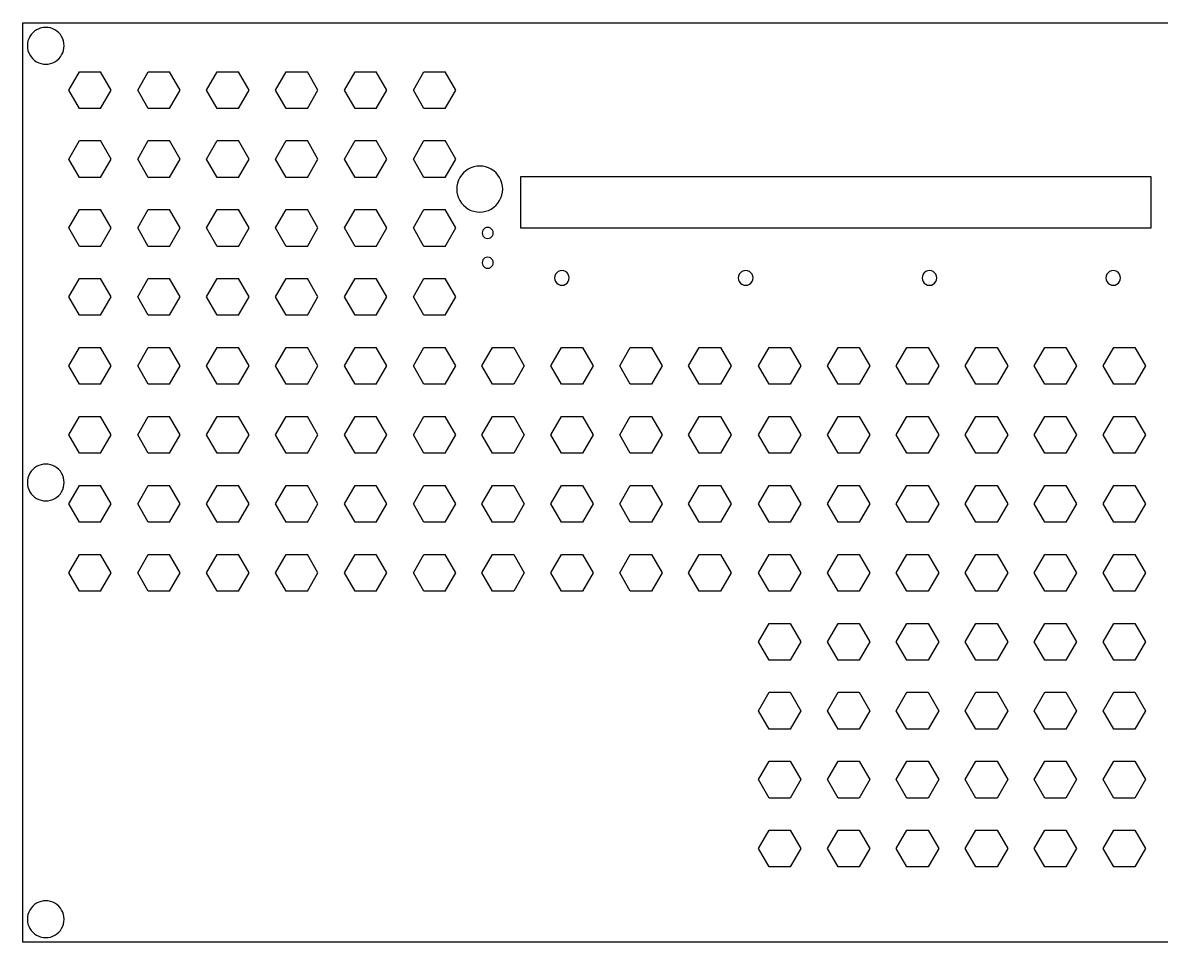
# Model space of a CAD drawing. Extents: x -567 to 567, y -283 to 283.
# Drawn here: x -567 to 135, y -283 to 283 of the extents above; entities that cross this region are included whole.
import ezdxf

# ---------------------------------------------------------------- set-up
doc = ezdxf.new("R2010")
doc.units = 0
doc.layers.add('Shape2DView', color=7, linetype='CONTINUOUS')

msp = doc.modelspace()

# ---------------------------------------------------------------- linework, layer by layer
at = {"layer": 'Shape2DView', "color": 7}
for points in [[(-566.929134, -283.464567), (-566.929134, 283.464567)], [(-566.929134, 283.464567), (566.929134, 283.464567), (566.929134, -283.464567)], [(-538.537323, 241.979528), (-531.989291, 253.31811)], [(-531.989291, 253.31811), (-518.896063, 253.31811)], [(-512.348032, 241.979528), (-518.896063, 253.31811)], [(-496.017637, 241.979528), (-489.469606, 253.31811)], [(-489.469606, 253.31811), (-476.376378, 253.31811)], [(-469.828346, 241.979528), (-476.376378, 253.31811)], [(-453.497953, 241.979528), (-446.949921, 253.31811)], [(-446.949921, 253.31811), (-433.856693, 253.31811)], [(-427.308661, 241.979528), (-433.856693, 253.31811)], [(-410.978268, 241.979528), (-404.430236, 253.31811)], [(-404.430236, 253.31811), (-391.337008, 253.31811)], [(-384.788977, 241.979528), (-391.337008, 253.31811)], [(-368.458583, 241.979528), (-361.910551, 253.31811)], [(-361.910551, 253.31811), (-348.817323, 253.31811)], [(-342.269291, 241.979528), (-348.817323, 253.31811)], [(-325.938898, 241.979528), (-319.390866, 253.31811)], [(-319.390866, 253.31811), (-306.297637, 253.31811)], [(-299.749606, 241.979528), (-306.297637, 253.31811)], [(-531.989291, 230.640945), (-538.537323, 241.979528)], [(-518.896063, 230.640945), (-512.348032, 241.979528)], [(-489.469606, 230.640945), (-496.017637, 241.979528)], [(-476.376378, 230.640945), (-469.828346, 241.979528)], [(-446.949921, 230.640945), (-453.497953, 241.979528)], [(-433.856693, 230.640945), (-427.308661, 241.979528)], [(-404.430236, 230.640945), (-410.978268, 241.979528)], [(-391.337008, 230.640945), (-384.788977, 241.979528)], [(-361.910551, 230.640945), (-368.458583, 241.979528)], [(-348.817323, 230.640945), (-342.269291, 241.979528)], [(-319.390866, 230.640945), (-325.938898, 241.979528)], [(-306.297637, 230.640945), (-299.749606, 241.979528)], [(-518.896063, 230.640945), (-531.989291, 230.640945)], [(-476.376378, 230.640945), (-489.469606, 230.640945)], [(-433.856693, 230.640945), (-446.949921, 230.640945)], [(-391.337008, 230.640945), (-404.430236, 230.640945)], [(-348.817323, 230.640945), (-361.910551, 230.640945)], [(-306.297637, 230.640945), (-319.390866, 230.640945)], [(-538.537323, 199.459843), (-531.989291, 210.798425)], [(-531.989291, 210.798425), (-518.896063, 210.798425)], [(-512.348032, 199.459843), (-518.896063, 210.798425)], [(-496.017637, 199.459843), (-489.469606, 210.798425)], [(-489.469606, 210.798425), (-476.376378, 210.798425)], [(-469.828346, 199.459843), (-476.376378, 210.798425)], [(-453.497953, 199.459843), (-446.949921, 210.798425)], [(-446.949921, 210.798425), (-433.856693, 210.798425)], [(-427.308661, 199.459843), (-433.856693, 210.798425)], [(-410.978268, 199.459843), (-404.430236, 210.798425)], [(-404.430236, 210.798425), (-391.337008, 210.798425)], [(-384.788977, 199.459843), (-391.337008, 210.798425)], [(-368.458583, 199.459843), (-361.910551, 210.798425)], [(-361.910551, 210.798425), (-348.817323, 210.798425)], [(-342.269291, 199.459843), (-348.817323, 210.798425)], [(-325.938898, 199.459843), (-319.390866, 210.798425)], [(-319.390866, 210.798425), (-306.297637, 210.798425)], [(-299.749606, 199.459843), (-306.297637, 210.798425)], [(-531.989291, 188.12126), (-538.537323, 199.459843)], [(-518.896063, 188.12126), (-512.348032, 199.459843)], [(-489.469606, 188.12126), (-496.017637, 199.459843)], [(-476.376378, 188.12126), (-469.828346, 199.459843)], [(-446.949921, 188.12126), (-453.497953, 199.459843)], [(-433.856693, 188.12126), (-427.308661, 199.459843)], [(-404.430236, 188.12126), (-410.978268, 199.459843)], [(-391.337008, 188.12126), (-384.788977, 199.459843)], [(-361.910551, 188.12126), (-368.458583, 199.459843)], [(-348.817323, 188.12126), (-342.269291, 199.459843)], [(-319.390866, 188.12126), (-325.938898, 199.459843)], [(-306.297637, 188.12126), (-299.749606, 199.459843)], [(-518.896063, 188.12126), (-531.989291, 188.12126)], [(-476.376378, 188.12126), (-489.469606, 188.12126)], [(-433.856693, 188.12126), (-446.949921, 188.12126)], [(-391.337008, 188.12126), (-404.430236, 188.12126)], [(-348.817323, 188.12126), (-361.910551, 188.12126)], [(-306.297637, 188.12126), (-319.390866, 188.12126)], [(-259.715905, 156.925985), (-259.715905, 188.708032)], [(-259.715905, 188.708032), (129.092599, 188.708032), (129.092599, 156.925985)], [(-538.537323, 156.940157), (-531.989291, 168.278741)], [(-531.989291, 168.278741), (-518.896063, 168.278741)], [(-512.348032, 156.940157), (-518.896063, 168.278741)], [(-496.017637, 156.940157), (-489.469606, 168.278741)], [(-489.469606, 168.278741), (-476.376378, 168.278741)], [(-469.828346, 156.940157), (-476.376378, 168.278741)], [(-453.497953, 156.940157), (-446.949921, 168.278741)], [(-446.949921, 168.278741), (-433.856693, 168.278741)], [(-427.308661, 156.940157), (-433.856693, 168.278741)], [(-410.978268, 156.940157), (-404.430236, 168.278741)], [(-404.430236, 168.278741), (-391.337008, 168.278741)], [(-384.788977, 156.940157), (-391.337008, 168.278741)], [(-368.458583, 156.940157), (-361.910551, 168.278741)], [(-361.910551, 168.278741), (-348.817323, 168.278741)], [(-342.269291, 156.940157), (-348.817323, 168.278741)], [(-325.938898, 156.940157), (-319.390866, 168.278741)], [(-319.390866, 168.278741), (-306.297637, 168.278741)], [(-299.749606, 156.940157), (-306.297637, 168.278741)], [(-531.989291, 145.601575), (-538.537323, 156.940157)], [(-518.896063, 145.601575), (-512.348032, 156.940157)], [(-489.469606, 145.601575), (-496.017637, 156.940157)], [(-476.376378, 145.601575), (-469.828346, 156.940157)], [(-446.949921, 145.601575), (-453.497953, 156.940157)], [(-433.856693, 145.601575), (-427.308661, 156.940157)], [(-404.430236, 145.601575), (-410.978268, 156.940157)], [(-391.337008, 145.601575), (-384.788977, 156.940157)], [(-361.910551, 145.601575), (-368.458583, 156.940157)], [(-348.817323, 145.601575), (-342.269291, 156.940157)], [(-319.390866, 145.601575), (-325.938898, 156.940157)], [(-306.297637, 145.601575), (-299.749606, 156.940157)], [(129.092599, 156.925985), (-259.715905, 156.925985)], [(-518.896063, 145.601575), (-531.989291, 145.601575)], [(-476.376378, 145.601575), (-489.469606, 145.601575)], [(-433.856693, 145.601575), (-446.949921, 145.601575)], [(-391.337008, 145.601575), (-404.430236, 145.601575)], [(-348.817323, 145.601575), (-361.910551, 145.601575)], [(-306.297637, 145.601575), (-319.390866, 145.601575)], [(-538.537323, 114.420473), (-531.989291, 125.759055)], [(-531.989291, 125.759055), (-518.896063, 125.759055)], [(-512.348032, 114.420473), (-518.896063, 125.759055)], [(-496.017637, 114.420473), (-489.469606, 125.759055)], [(-489.469606, 125.759055), (-476.376378, 125.759055)], [(-469.828346, 114.420473), (-476.376378, 125.759055)], [(-453.497953, 114.420473), (-446.949921, 125.759055)], [(-446.949921, 125.759055), (-433.856693, 125.759055)], [(-427.308661, 114.420473), (-433.856693, 125.759055)], [(-410.978268, 114.420473), (-404.430236, 125.759055)], [(-404.430236, 125.759055), (-391.337008, 125.759055)], [(-384.788977, 114.420473), (-391.337008, 125.759055)], [(-368.458583, 114.420473), (-361.910551, 125.759055)], [(-361.910551, 125.759055), (-348.817323, 125.759055)], [(-342.269291, 114.420473), (-348.817323, 125.759055)], [(-325.938898, 114.420473), (-319.390866, 125.759055)], [(-319.390866, 125.759055), (-306.297637, 125.759055)], [(-299.749606, 114.420473), (-306.297637, 125.759055)], [(-531.989291, 103.08189), (-538.537323, 114.420473)], [(-518.896063, 103.08189), (-512.348032, 114.420473)], [(-489.469606, 103.08189), (-496.017637, 114.420473)], [(-476.376378, 103.08189), (-469.828346, 114.420473)], [(-446.949921, 103.08189), (-453.497953, 114.420473)], [(-433.856693, 103.08189), (-427.308661, 114.420473)], [(-404.430236, 103.08189), (-410.978268, 114.420473)], [(-391.337008, 103.08189), (-384.788977, 114.420473)], [(-361.910551, 103.08189), (-368.458583, 114.420473)], [(-348.817323, 103.08189), (-342.269291, 114.420473)], [(-319.390866, 103.08189), (-325.938898, 114.420473)], [(-306.297637, 103.08189), (-299.749606, 114.420473)], [(-518.896063, 103.08189), (-531.989291, 103.08189)], [(-476.376378, 103.08189), (-489.469606, 103.08189)], [(-433.856693, 103.08189), (-446.949921, 103.08189)], [(-391.337008, 103.08189), (-404.430236, 103.08189)], [(-348.817323, 103.08189), (-361.910551, 103.08189)], [(-306.297637, 103.08189), (-319.390866, 103.08189)], [(-538.537323, 71.900787), (-531.989291, 83.23937)], [(-531.989291, 83.23937), (-518.896063, 83.23937)], [(-512.348032, 71.900787), (-518.896063, 83.23937)], [(-496.017637, 71.900787), (-489.469606, 83.23937)], [(-489.469606, 83.23937), (-476.376378, 83.23937)], [(-469.828346, 71.900787), (-476.376378, 83.23937)], [(-453.497953, 71.900787), (-446.949921, 83.23937)], [(-446.949921, 83.23937), (-433.856693, 83.23937)], [(-427.308661, 71.900787), (-433.856693, 83.23937)], [(-410.978268, 71.900787), (-404.430236, 83.23937)], [(-404.430236, 83.23937), (-391.337008, 83.23937)], [(-384.788977, 71.900787), (-391.337008, 83.23937)], [(-368.458583, 71.900787), (-361.910551, 83.23937)], [(-361.910551, 83.23937), (-348.817323, 83.23937)], [(-342.269291, 71.900787), (-348.817323, 83.23937)], [(-325.938898, 71.900787), (-319.390866, 83.23937)], [(-319.390866, 83.23937), (-306.297637, 83.23937)], [(-299.749606, 71.900787), (-306.297637, 83.23937)], [(-283.674331, 71.900787), (-277.126866, 83.23937), (-264.033637, 83.23937)], [(-264.033637, 83.23937), (-257.486174, 71.900787)], [(-241.154646, 71.900787), (-234.607181, 83.23937), (-221.513953, 83.23937)], [(-221.513953, 83.23937), (-214.966488, 71.900787)], [(-198.63496, 71.900787), (-192.087496, 83.23937), (-178.994268, 83.23937)], [(-178.994268, 83.23937), (-172.446803, 71.900787)], [(-156.115276, 71.900787), (-149.567811, 83.23937), (-136.474582, 83.23937)], [(-136.474582, 83.23937), (-129.927118, 71.900787)], [(-113.013354, 71.900787), (-106.46589, 83.23937)], [(-106.46589, 83.23937), (-93.372661, 83.23937)], [(-93.372661, 83.23937), (-86.825197, 71.900787), (-93.372661, 60.562205)], [(-70.493669, 71.900787), (-63.946205, 83.23937)], [(-63.946205, 83.23937), (-50.852977, 83.23937)], [(-50.852977, 83.23937), (-44.305512, 71.900787), (-50.852977, 60.562205)], [(-27.973956, 71.900787), (-21.42652, 83.23937)], [(-21.42652, 83.23937), (-8.333291, 83.23937)], [(-8.333291, 83.23937), (-1.785826, 71.900787), (-8.333291, 60.562205)], [(14.54573, 71.900787), (21.093165, 83.23937)], [(21.093165, 83.23937), (34.186393, 83.23937)], [(34.186393, 83.23937), (40.733858, 71.900787), (34.186393, 60.562205)], [(57.065386, 71.900787), (63.61285, 83.23937)], [(63.61285, 83.23937), (76.706079, 83.23937)], [(76.706079, 83.23937), (83.253543, 71.900787), (76.706079, 60.562205)], [(99.585071, 71.900787), (106.132535, 83.23937)], [(106.132535, 83.23937), (119.225764, 83.23937)], [(119.225764, 83.23937), (125.773229, 71.900787), (119.225764, 60.562205)], [(-531.989291, 60.562205), (-538.537323, 71.900787)], [(-518.896063, 60.562205), (-512.348032, 71.900787)], [(-489.469606, 60.562205), (-496.017637, 71.900787)], [(-476.376378, 60.562205), (-469.828346, 71.900787)], [(-446.949921, 60.562205), (-453.497953, 71.900787)], [(-433.856693, 60.562205), (-427.308661, 71.900787)], [(-404.430236, 60.562205), (-410.978268, 71.900787)], [(-391.337008, 60.562205), (-384.788977, 71.900787)], [(-361.910551, 60.562205), (-368.458583, 71.900787)], [(-348.817323, 60.562205), (-342.269291, 71.900787)], [(-319.390866, 60.562205), (-325.938898, 71.900787)], [(-306.297637, 60.562205), (-299.749606, 71.900787)], [(-277.126866, 60.562205), (-283.674331, 71.900787)], [(-257.486174, 71.900787), (-264.033637, 60.562205)], [(-234.607181, 60.562205), (-241.154646, 71.900787)], [(-214.966488, 71.900787), (-221.513953, 60.562205)], [(-192.087496, 60.562205), (-198.63496, 71.900787)], [(-172.446803, 71.900787), (-178.994268, 60.562205)], [(-149.567811, 60.562205), (-156.115276, 71.900787)], [(-129.927118, 71.900787), (-136.474582, 60.562205)], [(-106.46589, 60.562205), (-113.013354, 71.900787)], [(-63.946205, 60.562205), (-70.493669, 71.900787)], [(-21.42652, 60.562205), (-27.973956, 71.900787)], [(21.093165, 60.562205), (14.54573, 71.900787)], [(63.61285, 60.562205), (57.065386, 71.900787)], [(106.132535, 60.562205), (99.585071, 71.900787)], [(-518.896063, 60.562205), (-531.989291, 60.562205)], [(-476.376378, 60.562205), (-489.469606, 60.562205)], [(-433.856693, 60.562205), (-446.949921, 60.562205)], [(-391.337008, 60.562205), (-404.430236, 60.562205)], [(-348.817323, 60.562205), (-361.910551, 60.562205)], [(-306.297637, 60.562205), (-319.390866, 60.562205)], [(-264.033637, 60.562205), (-277.126866, 60.562205)], [(-221.513953, 60.562205), (-234.607181, 60.562205)], [(-178.994268, 60.562205), (-192.087496, 60.562205)], [(-136.474582, 60.562205), (-149.567811, 60.562205)], [(-93.372661, 60.562205), (-106.46589, 60.562205)], [(-50.852977, 60.562205), (-63.946205, 60.562205)], [(-8.333291, 60.562205), (-21.42652, 60.562205)], [(34.186393, 60.562205), (21.093165, 60.562205)], [(76.706079, 60.562205), (63.61285, 60.562205)], [(119.225764, 60.562205), (106.132535, 60.562205)], [(-538.537323, 29.381102), (-531.989291, 40.719685)], [(-531.989291, 40.719685), (-518.896063, 40.719685)], [(-512.348032, 29.381102), (-518.896063, 40.719685)], [(-496.017637, 29.381102), (-489.469606, 40.719685)], [(-489.469606, 40.719685), (-476.376378, 40.719685)], [(-469.828346, 29.381102), (-476.376378, 40.719685)], [(-453.497953, 29.381102), (-446.949921, 40.719685)], [(-446.949921, 40.719685), (-433.856693, 40.719685)], [(-427.308661, 29.381102), (-433.856693, 40.719685)], [(-410.978268, 29.381102), (-404.430236, 40.719685)], [(-404.430236, 40.719685), (-391.337008, 40.719685)], [(-384.788977, 29.381102), (-391.337008, 40.719685)], [(-368.458583, 29.381102), (-361.910551, 40.719685)], [(-361.910551, 40.719685), (-348.817323, 40.719685)], [(-342.269291, 29.381102), (-348.817323, 40.719685)], [(-325.938898, 29.381102), (-319.390866, 40.719685)], [(-319.390866, 40.719685), (-306.297637, 40.719685)], [(-299.749606, 29.381102), (-306.297637, 40.719685)], [(-283.674331, 29.381102), (-277.126866, 40.719685), (-264.033637, 40.719685)], [(-264.033637, 40.719685), (-257.486174, 29.381102)], [(-241.154646, 29.381102), (-234.607181, 40.719685), (-221.513953, 40.719685)], [(-221.513953, 40.719685), (-214.966488, 29.381102)], [(-198.63496, 29.381102), (-192.087496, 40.719685), (-178.994268, 40.719685)], [(-178.994268, 40.719685), (-172.446803, 29.381102)], [(-156.115276, 29.381102), (-149.567811, 40.719685), (-136.474582, 40.719685)], [(-136.474582, 40.719685), (-129.927118, 29.381102)], [(-113.013354, 29.381102), (-106.46589, 40.719685)], [(-106.46589, 40.719685), (-93.372661, 40.719685)], [(-93.372661, 40.719685), (-86.825197, 29.381102), (-93.372661, 18.04252)], [(-70.493669, 29.381102), (-63.946205, 40.719685)], [(-63.946205, 40.719685), (-50.852977, 40.719685)], [(-50.852977, 40.719685), (-44.305512, 29.381102), (-50.852977, 18.04252)], [(-27.973956, 29.381102), (-21.42652, 40.719685)], [(-21.42652, 40.719685), (-8.333291, 40.719685)], [(-8.333291, 40.719685), (-1.785826, 29.381102), (-8.333291, 18.04252)], [(14.54573, 29.381102), (21.093165, 40.719685)], [(21.093165, 40.719685), (34.186393, 40.719685)], [(34.186393, 40.719685), (40.733858, 29.381102), (34.186393, 18.04252)], [(57.065386, 29.381102), (63.61285, 40.719685)], [(63.61285, 40.719685), (76.706079, 40.719685)], [(76.706079, 40.719685), (83.253543, 29.381102), (76.706079, 18.04252)], [(99.585071, 29.381102), (106.132535, 40.719685)], [(106.132535, 40.719685), (119.225764, 40.719685)], [(119.225764, 40.719685), (125.773229, 29.381102), (119.225764, 18.04252)], [(-531.989291, 18.04252), (-538.537323, 29.381102)], [(-518.896063, 18.04252), (-512.348032, 29.381102)], [(-489.469606, 18.04252), (-496.017637, 29.381102)], [(-476.376378, 18.04252), (-469.828346, 29.381102)], [(-446.949921, 18.04252), (-453.497953, 29.381102)], [(-433.856693, 18.04252), (-427.308661, 29.381102)], [(-404.430236, 18.04252), (-410.978268, 29.381102)], [(-391.337008, 18.04252), (-384.788977, 29.381102)], [(-361.910551, 18.04252), (-368.458583, 29.381102)], [(-348.817323, 18.04252), (-342.269291, 29.381102)], [(-319.390866, 18.04252), (-325.938898, 29.381102)], [(-306.297637, 18.04252), (-299.749606, 29.381102)], [(-277.126866, 18.04252), (-283.674331, 29.381102)], [(-257.486174, 29.381102), (-264.033637, 18.04252)], [(-234.607181, 18.04252), (-241.154646, 29.381102)], [(-214.966488, 29.381102), (-221.513953, 18.04252)], [(-192.087496, 18.04252), (-198.63496, 29.381102)], [(-172.446803, 29.381102), (-178.994268, 18.04252)], [(-149.567811, 18.04252), (-156.115276, 29.381102)], [(-129.927118, 29.381102), (-136.474582, 18.04252)], [(-106.46589, 18.04252), (-113.013354, 29.381102)], [(-63.946205, 18.04252), (-70.493669, 29.381102)], [(-21.42652, 18.04252), (-27.973956, 29.381102)], [(21.093165, 18.04252), (14.54573, 29.381102)], [(63.61285, 18.04252), (57.065386, 29.381102)], [(106.132535, 18.04252), (99.585071, 29.381102)], [(-518.896063, 18.04252), (-531.989291, 18.04252)], [(-476.376378, 18.04252), (-489.469606, 18.04252)], [(-433.856693, 18.04252), (-446.949921, 18.04252)], [(-391.337008, 18.04252), (-404.430236, 18.04252)], [(-348.817323, 18.04252), (-361.910551, 18.04252)], [(-306.297637, 18.04252), (-319.390866, 18.04252)], [(-264.033637, 18.04252), (-277.126866, 18.04252)], [(-221.513953, 18.04252), (-234.607181, 18.04252)], [(-178.994268, 18.04252), (-192.087496, 18.04252)], [(-136.474582, 18.04252), (-149.567811, 18.04252)], [(-93.372661, 18.04252), (-106.46589, 18.04252)], [(-50.852977, 18.04252), (-63.946205, 18.04252)], [(-8.333291, 18.04252), (-21.42652, 18.04252)], [(34.186393, 18.04252), (21.093165, 18.04252)], [(76.706079, 18.04252), (63.61285, 18.04252)], [(119.225764, 18.04252), (106.132535, 18.04252)], [(-538.537323, -13.138582), (-531.989291, -1.8)], [(-531.989291, -1.8), (-518.896063, -1.8)], [(-512.348032, -13.138582), (-518.896063, -1.8)], [(-496.017637, -13.138582), (-489.469606, -1.8)], [(-489.469606, -1.8), (-476.376378, -1.8)], [(-469.828346, -13.138582), (-476.376378, -1.8)], [(-453.497953, -13.138582), (-446.949921, -1.8)], [(-446.949921, -1.8), (-433.856693, -1.8)], [(-427.308661, -13.138582), (-433.856693, -1.8)], [(-410.978268, -13.138582), (-404.430236, -1.8)], [(-404.430236, -1.8), (-391.337008, -1.8)], [(-384.788977, -13.138582), (-391.337008, -1.8)], [(-368.458583, -13.138582), (-361.910551, -1.8)], [(-361.910551, -1.8), (-348.817323, -1.8)], [(-342.269291, -13.138582), (-348.817323, -1.8)], [(-325.938898, -13.138582), (-319.390866, -1.8)], [(-319.390866, -1.8), (-306.297637, -1.8)], [(-299.749606, -13.138582), (-306.297637, -1.8)], [(-283.674331, -13.138582), (-277.126866, -1.8), (-264.033637, -1.8)], [(-264.033637, -1.8), (-257.486174, -13.138582)], [(-241.154646, -13.138582), (-234.607181, -1.8), (-221.513953, -1.8)], [(-221.513953, -1.8), (-214.966488, -13.138582)], [(-198.63496, -13.138582), (-192.087496, -1.8), (-178.994268, -1.8)], [(-178.994268, -1.8), (-172.446803, -13.138582)], [(-156.115276, -13.138582), (-149.567811, -1.8), (-136.474582, -1.8)], [(-136.474582, -1.8), (-129.927118, -13.138582)], [(-113.013354, -13.138582), (-106.46589, -1.8)], [(-106.46589, -1.8), (-93.372661, -1.8)], [(-93.372661, -1.8), (-86.825197, -13.138582), (-93.372661, -24.477166)], [(-70.493669, -13.138582), (-63.946205, -1.8)], [(-63.946205, -1.8), (-50.852977, -1.8)], [(-50.852977, -1.8), (-44.305512, -13.138582), (-50.852977, -24.477166)], [(-27.973956, -13.138582), (-21.42652, -1.8)], [(-21.42652, -1.8), (-8.333291, -1.8)], [(-8.333291, -1.8), (-1.785826, -13.138582), (-8.333291, -24.477166)], [(14.54573, -13.138582), (21.093165, -1.8)], [(21.093165, -1.8), (34.186393, -1.8)], [(34.186393, -1.8), (40.733858, -13.138582), (34.186393, -24.477166)], [(57.065386, -13.138582), (63.61285, -1.8)], [(63.61285, -1.8), (76.706079, -1.8)], [(76.706079, -1.8), (83.253543, -13.138582), (76.706079, -24.477166)], [(99.585071, -13.138582), (106.132535, -1.8)], [(106.132535, -1.8), (119.225764, -1.8)], [(119.225764, -1.8), (125.773229, -13.138582), (119.225764, -24.477166)], [(-531.989291, -24.477166), (-538.537323, -13.138582)], [(-518.896063, -24.477166), (-512.348032, -13.138582)], [(-489.469606, -24.477166), (-496.017637, -13.138582)], [(-476.376378, -24.477166), (-469.828346, -13.138582)], [(-446.949921, -24.477166), (-453.497953, -13.138582)], [(-433.856693, -24.477166), (-427.308661, -13.138582)], [(-404.430236, -24.477166), (-410.978268, -13.138582)], [(-391.337008, -24.477166), (-384.788977, -13.138582)], [(-361.910551, -24.477166), (-368.458583, -13.138582)], [(-348.817323, -24.477166), (-342.269291, -13.138582)], [(-319.390866, -24.477166), (-325.938898, -13.138582)], [(-306.297637, -24.477166), (-299.749606, -13.138582)], [(-277.126866, -24.477166), (-283.674331, -13.138582)], [(-257.486174, -13.138582), (-264.033637, -24.477166)], [(-234.607181, -24.477166), (-241.154646, -13.138582)], [(-214.966488, -13.138582), (-221.513953, -24.477166)], [(-192.087496, -24.477166), (-198.63496, -13.138582)], [(-172.446803, -13.138582), (-178.994268, -24.477166)], [(-149.567811, -24.477166), (-156.115276, -13.138582)], [(-129.927118, -13.138582), (-136.474582, -24.477166)], [(-106.46589, -24.477166), (-113.013354, -13.138582)], [(-63.946205, -24.477166), (-70.493669, -13.138582)], [(-21.42652, -24.477166), (-27.973956, -13.138582)], [(21.093165, -24.477166), (14.54573, -13.138582)], [(63.61285, -24.477166), (57.065386, -13.138582)], [(106.132535, -24.477166), (99.585071, -13.138582)], [(-518.896063, -24.477166), (-531.989291, -24.477166)], [(-476.376378, -24.477166), (-489.469606, -24.477166)], [(-433.856693, -24.477166), (-446.949921, -24.477166)], [(-391.337008, -24.477166), (-404.430236, -24.477166)], [(-348.817323, -24.477166), (-361.910551, -24.477166)], [(-306.297637, -24.477166), (-319.390866, -24.477166)], [(-264.033637, -24.477166), (-277.126866, -24.477166)], [(-221.513953, -24.477166), (-234.607181, -24.477166)], [(-178.994268, -24.477166), (-192.087496, -24.477166)], [(-136.474582, -24.477166), (-149.567811, -24.477166)], [(-93.372661, -24.477166), (-106.46589, -24.477166)], [(-50.852977, -24.477166), (-63.946205, -24.477166)], [(-8.333291, -24.477166), (-21.42652, -24.477166)], [(34.186393, -24.477166), (21.093165, -24.477166)], [(76.706079, -24.477166), (63.61285, -24.477166)], [(119.225764, -24.477166), (106.132535, -24.477166)], [(-538.537323, -55.658268), (-531.989291, -44.319685)], [(-531.989291, -44.319685), (-518.896063, -44.319685)], [(-512.348032, -55.658268), (-518.896063, -44.319685)], [(-496.017637, -55.658268), (-489.469606, -44.319685)], [(-489.469606, -44.319685), (-476.376378, -44.319685)], [(-469.828346, -55.658268), (-476.376378, -44.319685)], [(-453.497953, -55.658268), (-446.949921, -44.319685)], [(-446.949921, -44.319685), (-433.856693, -44.319685)], [(-427.308661, -55.658268), (-433.856693, -44.319685)], [(-410.978268, -55.658268), (-404.430236, -44.319685)], [(-404.430236, -44.319685), (-391.337008, -44.319685)], [(-384.788977, -55.658268), (-391.337008, -44.319685)], [(-368.458583, -55.658268), (-361.910551, -44.319685)], [(-361.910551, -44.319685), (-348.817323, -44.319685)], [(-342.269291, -55.658268), (-348.817323, -44.319685)], [(-325.938898, -55.658268), (-319.390866, -44.319685)], [(-319.390866, -44.319685), (-306.297637, -44.319685)], [(-299.749606, -55.658268), (-306.297637, -44.319685)], [(-283.674331, -55.658268), (-277.126866, -44.319685), (-264.033637, -44.319685)], [(-264.033637, -44.319685), (-257.486174, -55.658268)], [(-241.154646, -55.658268), (-234.607181, -44.319685), (-221.513953, -44.319685)], [(-221.513953, -44.319685), (-214.966488, -55.658268)], [(-198.63496, -55.658268), (-192.087496, -44.319685), (-178.994268, -44.319685)], [(-178.994268, -44.319685), (-172.446803, -55.658268)], [(-156.115276, -55.658268), (-149.567811, -44.319685), (-136.474582, -44.319685)], [(-136.474582, -44.319685), (-129.927118, -55.658268)], [(-113.013354, -55.658268), (-106.46589, -44.319685)], [(-106.46589, -44.319685), (-93.372661, -44.319685)], [(-93.372661, -44.319685), (-86.825197, -55.658268), (-93.372661, -66.99685)], [(-70.493669, -55.658268), (-63.946205, -44.319685)], [(-63.946205, -44.319685), (-50.852977, -44.319685)], [(-50.852977, -44.319685), (-44.305512, -55.658268), (-50.852977, -66.99685)], [(-27.973956, -55.658268), (-21.42652, -44.319685)], [(-21.42652, -44.319685), (-8.333291, -44.319685)], [(-8.333291, -44.319685), (-1.785826, -55.658268), (-8.333291, -66.99685)], [(14.54573, -55.658268), (21.093165, -44.319685)], [(21.093165, -44.319685), (34.186393, -44.319685)], [(34.186393, -44.319685), (40.733858, -55.658268), (34.186393, -66.99685)], [(57.065386, -55.658268), (63.61285, -44.319685)], [(63.61285, -44.319685), (76.706079, -44.319685)], [(76.706079, -44.319685), (83.253543, -55.658268), (76.706079, -66.99685)], [(99.585071, -55.658268), (106.132535, -44.319685)], [(106.132535, -44.319685), (119.225764, -44.319685)], [(119.225764, -44.319685), (125.773229, -55.658268), (119.225764, -66.99685)], [(-531.989291, -66.99685), (-538.537323, -55.658268)], [(-518.896063, -66.99685), (-512.348032, -55.658268)], [(-489.469606, -66.99685), (-496.017637, -55.658268)], [(-476.376378, -66.99685), (-469.828346, -55.658268)], [(-446.949921, -66.99685), (-453.497953, -55.658268)], [(-433.856693, -66.99685), (-427.308661, -55.658268)], [(-404.430236, -66.99685), (-410.978268, -55.658268)], [(-391.337008, -66.99685), (-384.788977, -55.658268)], [(-361.910551, -66.99685), (-368.458583, -55.658268)], [(-348.817323, -66.99685), (-342.269291, -55.658268)], [(-319.390866, -66.99685), (-325.938898, -55.658268)], [(-306.297637, -66.99685), (-299.749606, -55.658268)], [(-277.126866, -66.99685), (-283.674331, -55.658268)], [(-257.486174, -55.658268), (-264.033637, -66.99685)], [(-234.607181, -66.99685), (-241.154646, -55.658268)], [(-214.966488, -55.658268), (-221.513953, -66.99685)], [(-192.087496, -66.99685), (-198.63496, -55.658268)], [(-172.446803, -55.658268), (-178.994268, -66.99685)], [(-149.567811, -66.99685), (-156.115276, -55.658268)], [(-129.927118, -55.658268), (-136.474582, -66.99685)], [(-106.46589, -66.99685), (-113.013354, -55.658268)], [(-63.946205, -66.99685), (-70.493669, -55.658268)], [(-21.42652, -66.99685), (-27.973956, -55.658268)], [(21.093165, -66.99685), (14.54573, -55.658268)], [(63.61285, -66.99685), (57.065386, -55.658268)], [(106.132535, -66.99685), (99.585071, -55.658268)], [(-518.896063, -66.99685), (-531.989291, -66.99685)], [(-476.376378, -66.99685), (-489.469606, -66.99685)], [(-433.856693, -66.99685), (-446.949921, -66.99685)], [(-391.337008, -66.99685), (-404.430236, -66.99685)], [(-348.817323, -66.99685), (-361.910551, -66.99685)], [(-306.297637, -66.99685), (-319.390866, -66.99685)], [(-264.033637, -66.99685), (-277.126866, -66.99685)], [(-221.513953, -66.99685), (-234.607181, -66.99685)], [(-178.994268, -66.99685), (-192.087496, -66.99685)], [(-136.474582, -66.99685), (-149.567811, -66.99685)], [(-93.372661, -66.99685), (-106.46589, -66.99685)], [(-50.852977, -66.99685), (-63.946205, -66.99685)], [(-8.333291, -66.99685), (-21.42652, -66.99685)], [(34.186393, -66.99685), (21.093165, -66.99685)], [(76.706079, -66.99685), (63.61285, -66.99685)], [(119.225764, -66.99685), (106.132535, -66.99685)], [(-113.013354, -98.177953), (-106.46589, -86.83937)], [(-106.46589, -86.83937), (-93.372661, -86.83937)], [(-93.372661, -86.83937), (-86.825197, -98.177953), (-93.372661, -109.516535)], [(-70.493669, -98.177953), (-63.946205, -86.83937)], [(-63.946205, -86.83937), (-50.852977, -86.83937)], [(-50.852977, -86.83937), (-44.305512, -98.177953), (-50.852977, -109.516535)], [(-27.973956, -98.177953), (-21.42652, -86.83937)], [(-21.42652, -86.83937), (-8.333291, -86.83937)], [(-8.333291, -86.83937), (-1.785826, -98.177953), (-8.333291, -109.516535)], [(14.54573, -98.177953), (21.093165, -86.83937)], [(21.093165, -86.83937), (34.186393, -86.83937)], [(34.186393, -86.83937), (40.733858, -98.177953), (34.186393, -109.516535)], [(57.065386, -98.177953), (63.61285, -86.83937)], [(63.61285, -86.83937), (76.706079, -86.83937)], [(76.706079, -86.83937), (83.253543, -98.177953), (76.706079, -109.516535)], [(99.585071, -98.177953), (106.132535, -86.83937)], [(106.132535, -86.83937), (119.225764, -86.83937)], [(119.225764, -86.83937), (125.773229, -98.177953), (119.225764, -109.516535)], [(-106.46589, -109.516535), (-113.013354, -98.177953)], [(-63.946205, -109.516535), (-70.493669, -98.177953)], [(-21.42652, -109.516535), (-27.973956, -98.177953)], [(21.093165, -109.516535), (14.54573, -98.177953)], [(63.61285, -109.516535), (57.065386, -98.177953)], [(106.132535, -109.516535), (99.585071, -98.177953)], [(-93.372661, -109.516535), (-106.46589, -109.516535)], [(-50.852977, -109.516535), (-63.946205, -109.516535)], [(-8.333291, -109.516535), (-21.42652, -109.516535)], [(34.186393, -109.516535), (21.093165, -109.516535)], [(76.706079, -109.516535), (63.61285, -109.516535)], [(119.225764, -109.516535), (106.132535, -109.516535)], [(-113.013354, -140.697637), (-106.46589, -129.359055)], [(-106.46589, -129.359055), (-93.372661, -129.359055)], [(-93.372661, -129.359055), (-86.825197, -140.697637), (-93.372661, -152.036221)], [(-70.493669, -140.697637), (-63.946205, -129.359055)], [(-63.946205, -129.359055), (-50.852977, -129.359055)], [(-50.852977, -129.359055), (-44.305512, -140.697637), (-50.852977, -152.036221)], [(-27.973956, -140.697637), (-21.42652, -129.359055)], [(-21.42652, -129.359055), (-8.333291, -129.359055)], [(-8.333291, -129.359055), (-1.785826, -140.697637), (-8.333291, -152.036221)], [(14.54573, -140.697637), (21.093165, -129.359055)], [(21.093165, -129.359055), (34.186393, -129.359055)], [(34.186393, -129.359055), (40.733858, -140.697637), (34.186393, -152.036221)], [(57.065386, -140.697637), (63.61285, -129.359055)], [(63.61285, -129.359055), (76.706079, -129.359055)], [(76.706079, -129.359055), (83.253543, -140.697637), (76.706079, -152.036221)], [(99.585071, -140.697637), (106.132535, -129.359055)], [(106.132535, -129.359055), (119.225764, -129.359055)], [(119.225764, -129.359055), (125.773229, -140.697637), (119.225764, -152.036221)], [(-106.46589, -152.036221), (-113.013354, -140.697637)], [(-63.946205, -152.036221), (-70.493669, -140.697637)], [(-21.42652, -152.036221), (-27.973956, -140.697637)], [(21.093165, -152.036221), (14.54573, -140.697637)], [(63.61285, -152.036221), (57.065386, -140.697637)], [(106.132535, -152.036221), (99.585071, -140.697637)], [(-93.372661, -152.036221), (-106.46589, -152.036221)], [(-50.852977, -152.036221), (-63.946205, -152.036221)], [(-8.333291, -152.036221), (-21.42652, -152.036221)], [(34.186393, -152.036221), (21.093165, -152.036221)], [(76.706079, -152.036221), (63.61285, -152.036221)], [(119.225764, -152.036221), (106.132535, -152.036221)], [(-113.013354, -183.217323), (-106.46589, -171.87874)], [(-106.46589, -171.87874), (-93.372661, -171.87874)], [(-93.372661, -171.87874), (-86.825197, -183.217323), (-93.372661, -194.555905)], [(-70.493669, -183.217323), (-63.946205, -171.87874)], [(-63.946205, -171.87874), (-50.852977, -171.87874)], [(-50.852977, -171.87874), (-44.305512, -183.217323), (-50.852977, -194.555905)], [(-27.973956, -183.217323), (-21.42652, -171.87874)], [(-21.42652, -171.87874), (-8.333291, -171.87874)], [(-8.333291, -171.87874), (-1.785826, -183.217323), (-8.333291, -194.555905)], [(14.54573, -183.217323), (21.093165, -171.87874)], [(21.093165, -171.87874), (34.186393, -171.87874)], [(34.186393, -171.87874), (40.733858, -183.217323), (34.186393, -194.555905)], [(57.065386, -183.217323), (63.61285, -171.87874)], [(63.61285, -171.87874), (76.706079, -171.87874)], [(76.706079, -171.87874), (83.253543, -183.217323), (76.706079, -194.555905)], [(99.585071, -183.217323), (106.132535, -171.87874)], [(106.132535, -171.87874), (119.225764, -171.87874)], [(119.225764, -171.87874), (125.773229, -183.217323), (119.225764, -194.555905)], [(-106.46589, -194.555905), (-113.013354, -183.217323)], [(-63.946205, -194.555905), (-70.493669, -183.217323)], [(-21.42652, -194.555905), (-27.973956, -183.217323)], [(21.093165, -194.555905), (14.54573, -183.217323)], [(63.61285, -194.555905), (57.065386, -183.217323)], [(106.132535, -194.555905), (99.585071, -183.217323)], [(-93.372661, -194.555905), (-106.46589, -194.555905)], [(-50.852977, -194.555905), (-63.946205, -194.555905)], [(-8.333291, -194.555905), (-21.42652, -194.555905)], [(34.186393, -194.555905), (21.093165, -194.555905)], [(76.706079, -194.555905), (63.61285, -194.555905)], [(119.225764, -194.555905), (106.132535, -194.555905)], [(-113.013354, -225.737008), (-106.46589, -214.398425)], [(-106.46589, -214.398425), (-93.372661, -214.398425)], [(-93.372661, -214.398425), (-86.825197, -225.737008), (-93.372661, -237.07559)], [(-70.493669, -225.737008), (-63.946205, -214.398425)], [(-63.946205, -214.398425), (-50.852977, -214.398425)], [(-50.852977, -214.398425), (-44.305512, -225.737008), (-50.852977, -237.07559)], [(-27.973956, -225.737008), (-21.42652, -214.398425)], [(-21.42652, -214.398425), (-8.333291, -214.398425)], [(-8.333291, -214.398425), (-1.785826, -225.737008), (-8.333291, -237.07559)], [(14.54573, -225.737008), (21.093165, -214.398425)], [(21.093165, -214.398425), (34.186393, -214.398425)], [(34.186393, -214.398425), (40.733858, -225.737008), (34.186393, -237.07559)], [(57.065386, -225.737008), (63.61285, -214.398425)], [(63.61285, -214.398425), (76.706079, -214.398425)], [(76.706079, -214.398425), (83.253543, -225.737008), (76.706079, -237.07559)], [(99.585071, -225.737008), (106.132535, -214.398425)], [(106.132535, -214.398425), (119.225764, -214.398425)], [(119.225764, -214.398425), (125.773229, -225.737008), (119.225764, -237.07559)], [(-106.46589, -237.07559), (-113.013354, -225.737008)], [(-63.946205, -237.07559), (-70.493669, -225.737008)], [(-21.42652, -237.07559), (-27.973956, -225.737008)], [(21.093165, -237.07559), (14.54573, -225.737008)], [(63.61285, -237.07559), (57.065386, -225.737008)], [(106.132535, -237.07559), (99.585071, -225.737008)], [(-93.372661, -237.07559), (-106.46589, -237.07559)], [(-50.852977, -237.07559), (-63.946205, -237.07559)], [(-8.333291, -237.07559), (-21.42652, -237.07559)], [(34.186393, -237.07559), (21.093165, -237.07559)], [(76.706079, -237.07559), (63.61285, -237.07559)], [(119.225764, -237.07559), (106.132535, -237.07559)], [(566.929134, -283.464567), (-566.929134, -283.464567)]]:
    msp.add_lwpolyline(points, dxfattribs=at)
for points in [[(-541.417323, 269.291339)], [(-270.824882, 180.907087)], [(-276.672756, 153.88441)], [(-276.672756, 135.496063)], [(-229.767874, 126.136063)], [(-116.382047, 126.136063)], [(-2.996221, 126.136063)], [(110.389607, 126.136063)], [(-541.417323, 0)], [(-541.417323, -269.291338)]]:
    msp.add_lwpolyline(points, close=True, dxfattribs=at)
for points in [[(-547.086614, 279.110839), (-550.594784, 281.136282), (-554.917027, 281.136282), (-558.425197, 279.110839)], [(-558.425197, 279.110839), (-561.933366, 277.085396), (-564.094488, 273.342224), (-564.094488, 269.291339)], [(-541.417323, 269.291339), (-541.417323, 273.342224), (-543.578445, 277.085396), (-547.086614, 279.110839)], [(-564.094488, 269.291339), (-564.094488, 265.240453), (-561.933366, 261.497281), (-558.425197, 259.471838)], [(-547.086614, 259.471838), (-543.578445, 261.497281), (-541.417323, 265.240453), (-541.417323, 269.291339)], [(-558.425197, 259.471838), (-554.917027, 257.446395), (-550.594784, 257.446395), (-547.086614, 259.471838)], [(-292.085666, 193.18418), (-296.471356, 190.651652), (-299.172503, 185.97147), (-299.171338, 180.907087)], [(-277.910555, 193.18418), (-282.296245, 195.716708), (-287.699975, 195.716708), (-292.085666, 193.18418)], [(-270.824882, 180.907087), (-270.823717, 185.97147), (-273.524864, 190.651652), (-277.910555, 193.18418)], [(-299.171338, 180.907087), (-299.172503, 175.842704), (-296.471356, 171.162522), (-292.085666, 168.629994)], [(-277.910555, 168.629994), (-273.524864, 171.162522), (-270.823717, 175.842704), (-270.824882, 180.907087)], [(-292.085666, 168.629994), (-287.699975, 166.097466), (-282.296245, 166.097466), (-277.910555, 168.629994)], [(-281.775118, 156.83026), (-282.827569, 156.222627), (-283.475906, 155.099675), (-283.475906, 153.88441)], [(-278.373543, 156.83026), (-279.425994, 157.437893), (-280.722667, 157.437893), (-281.775118, 156.83026)], [(-276.672756, 153.88441), (-276.672756, 155.099675), (-277.321092, 156.222627), (-278.373543, 156.83026)], [(-283.475906, 153.88441), (-283.475906, 152.669144), (-282.827569, 151.546192), (-281.775118, 150.93856)], [(-281.775118, 150.93856), (-280.722667, 150.330927), (-279.425994, 150.330927), (-278.373543, 150.93856)], [(-278.373543, 150.93856), (-277.321092, 151.546192), (-276.672756, 152.669144), (-276.672756, 153.88441)], [(-281.775118, 138.441913), (-282.827569, 137.83428), (-283.475906, 136.711328), (-283.475906, 135.496063)], [(-283.475906, 135.496063), (-283.475906, 134.280797), (-282.827569, 133.157845), (-281.775118, 132.550213)], [(-278.373543, 138.441913), (-279.425994, 139.049546), (-280.722667, 139.049546), (-281.775118, 138.441913)], [(-276.672756, 135.496063), (-276.672756, 136.711328), (-277.321092, 137.83428), (-278.373543, 138.441913)], [(-278.373543, 132.550213), (-277.321092, 133.157845), (-276.672756, 134.280797), (-276.672756, 135.496063)], [(-281.775118, 132.550213), (-280.722667, 131.94258), (-279.425994, 131.94258), (-278.373543, 132.550213)], [(-236.571024, 130.063863), (-237.974291, 129.253686), (-238.83874, 127.756417), (-238.83874, 126.136063)], [(-232.035591, 130.063863), (-233.438858, 130.87404), (-235.167756, 130.87404), (-236.571024, 130.063863)], [(-229.767874, 126.136063), (-229.767874, 127.756417), (-230.632323, 129.253686), (-232.035591, 130.063863)], [(-123.185197, 130.063863), (-124.588465, 129.253686), (-125.452913, 127.756417), (-125.452913, 126.136063)], [(-118.649764, 130.063863), (-120.053032, 130.87404), (-121.781929, 130.87404), (-123.185197, 130.063863)], [(-116.382047, 126.136063), (-116.382047, 127.756417), (-117.246496, 129.253686), (-118.649764, 130.063863)], [(-9.79937, 130.063863), (-11.202638, 129.253686), (-12.067087, 127.756417), (-12.067087, 126.136063)], [(-5.263937, 130.063863), (-6.667205, 130.87404), (-8.396102, 130.87404), (-9.79937, 130.063863)], [(-2.996221, 126.136063), (-2.996221, 127.756417), (-3.860669, 129.253686), (-5.263937, 130.063863)], [(103.586457, 130.063863), (102.183189, 129.253686), (101.318741, 127.756417), (101.318741, 126.136063)], [(108.12189, 130.063863), (106.718622, 130.87404), (104.989725, 130.87404), (103.586457, 130.063863)], [(110.389607, 126.136063), (110.389607, 127.756417), (109.525158, 129.253686), (108.12189, 130.063863)], [(-238.83874, 126.136063), (-238.83874, 124.515709), (-237.974291, 123.01844), (-236.571023, 122.208263)], [(-236.571023, 122.208263), (-235.167756, 121.398086), (-233.438858, 121.398086), (-232.03559, 122.208263)], [(-232.03559, 122.208263), (-230.632323, 123.01844), (-229.767874, 124.515709), (-229.767874, 126.136063)], [(-125.452913, 126.136063), (-125.452913, 124.515709), (-124.588465, 123.01844), (-123.185197, 122.208263)], [(-123.185197, 122.208263), (-121.781929, 121.398086), (-120.053032, 121.398086), (-118.649764, 122.208263)], [(-118.649764, 122.208263), (-117.246496, 123.01844), (-116.382047, 124.515709), (-116.382047, 126.136063)], [(-12.067087, 126.136063), (-12.067087, 124.515709), (-11.202638, 123.01844), (-9.79937, 122.208263)], [(-9.79937, 122.208263), (-8.396102, 121.398085), (-6.667205, 121.398085), (-5.263937, 122.208262)], [(-5.263937, 122.208262), (-3.860669, 123.01844), (-2.996221, 124.515709), (-2.996221, 126.136063)], [(101.318741, 126.136063), (101.318741, 124.515709), (102.183189, 123.01844), (103.586457, 122.208263)], [(103.586457, 122.208263), (104.989725, 121.398086), (106.718622, 121.398086), (108.12189, 122.208263)], [(108.12189, 122.208263), (109.525158, 123.01844), (110.389607, 124.515709), (110.389607, 126.136063)], [(-558.425197, 9.819501), (-561.933366, 7.794058), (-564.094488, 4.050885), (-564.094488, 0)], [(-547.086614, 9.819501), (-550.594784, 11.844943), (-554.917027, 11.844943), (-558.425197, 9.819501)], [(-541.417323, 0), (-541.417323, 4.050885), (-543.578445, 7.794058), (-547.086614, 9.819501)], [(-564.094488, 0), (-564.094488, -4.050885), (-561.933366, -7.794058), (-558.425197, -9.8195)], [(-547.086614, -9.8195), (-543.578445, -7.794058), (-541.417323, -4.050885), (-541.417323, 0)], [(-558.425197, -9.8195), (-554.917027, -11.844943), (-550.594784, -11.844943), (-547.086614, -9.8195)], [(-558.425197, -259.471838), (-561.933366, -261.497281), (-564.094488, -265.240453), (-564.094488, -269.291338)], [(-547.086614, -259.471838), (-550.594784, -257.446395), (-554.917027, -257.446395), (-558.425197, -259.471838)], [(-541.417323, -269.291338), (-541.417323, -265.240453), (-543.578445, -261.497281), (-547.086614, -259.471838)], [(-564.094488, -269.291338), (-564.094488, -273.342224), (-561.933366, -277.085396), (-558.425197, -279.110839)], [(-547.086614, -279.110839), (-543.578445, -277.085396), (-541.417323, -273.342224), (-541.417323, -269.291338)], [(-558.425197, -279.110839), (-554.917027, -281.136282), (-550.594784, -281.136282), (-547.086614, -279.110839)]]:
    msp.add_open_spline(points, degree=3, dxfattribs=at)

doc.saveas('drawing.dxf')
